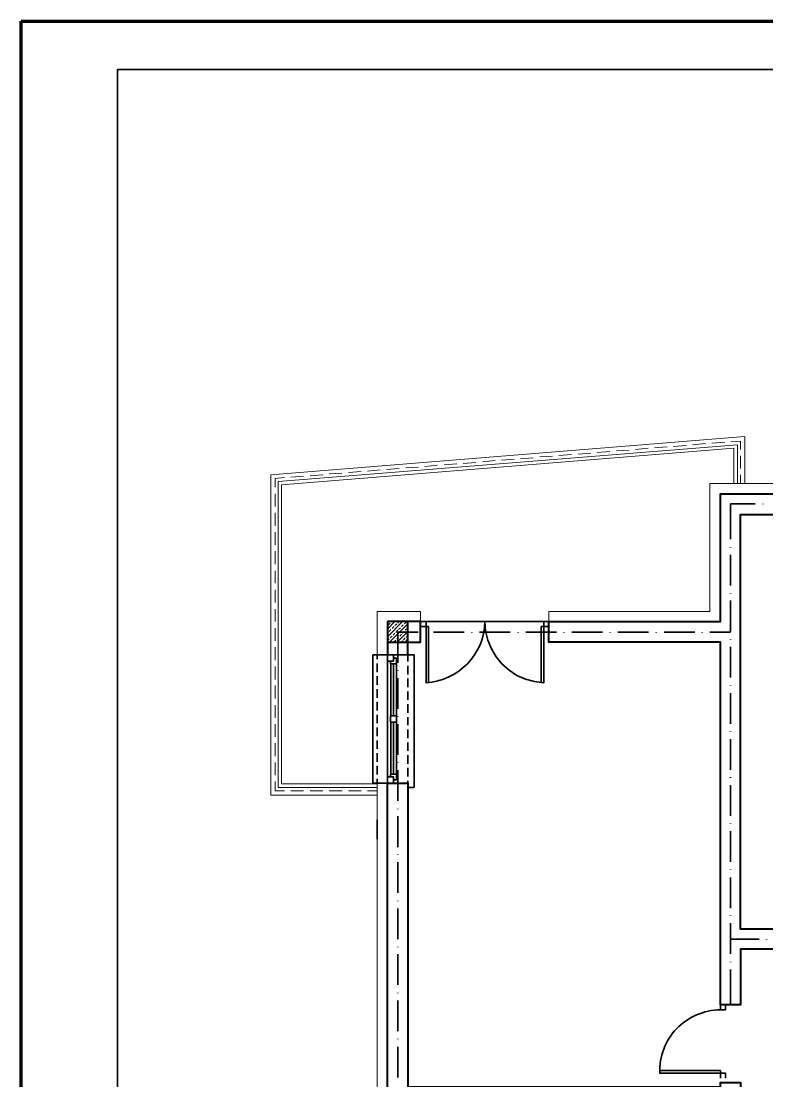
# Model space of a CAD drawing. Header units: millimetres. Extents: x 135 to 13042, y 991 to 8969.
# Drawn here: x 7442 to 8216, y 6784 to 7884 of the extents above; entities that cross this region are included whole.
import ezdxf

# ---------------------------------------------------------------- set-up
doc = ezdxf.new("R2010")
doc.units = ezdxf.units.MM

msp = doc.modelspace()

# ---------------------------------------------------------------- linework, layer by layer
at = {"linetype": 'ByBlock', "lineweight": 70}
msp.add_lwpolyline([(7442.4, 7883.7), (13042.4, 7883.7), (13042.4, 5783.7), (7442.4, 5783.7)], close=True, dxfattribs=at)
at = {"linetype": 'ByBlock', "lineweight": 35}
msp.add_lwpolyline([(7542.4, 7833.7), (7542.4, 5833.7), (12992.4, 5833.7), (12992.4, 7833.7)], close=True, dxfattribs=at)
at = {"lineweight": 9}
for points in [[(8193.8, 7403.6), (8193.8, 7452.7), (7701.4, 7412.9), (7701.4, 7080.3), (7812, 7080.3)], [(8185.9, 7403.6), (8185.9, 7444), (7709.3, 7405.8), (7709.3, 7088.2), (7812, 7088.2)], [(8182.1, 7403.6), (8182.1, 7440.3), (7712.7, 7402.4), (7712.7, 7092), (7812, 7092)], [(8060.3, 7437.7), (8073.4, 7438.4)], [(8080.2, 7439.2), (8093.3, 7440.3)], [(8100, 7440.7), (8113.1, 7441.8)], [(8119.5, 7442.2), (8133, 7443.3)], [(8139.4, 7444), (8152.9, 7445.2)], [(8159.3, 7445.5), (8172.8, 7446.7)], [(8179.1, 7447), (8189.3, 7447.8), (8189.3, 7439.2)], [(7921.2, 7426.4), (7934.3, 7427.5)], [(7941, 7427.9), (7954.2, 7429.1)], [(7960.9, 7429.4), (7974, 7430.5)], [(7980.8, 7431.3), (7993.9, 7432.1)], [(8000.7, 7432.8), (8013.8, 7433.9)], [(8020.5, 7434.3), (8033.7, 7435.4)], [(8040.4, 7435.8), (8053.5, 7436.9)], [(8189.3, 7432.4), (8189.3, 7419.3)], [(7782.1, 7415.2), (7795.2, 7416.3)], [(7801.9, 7416.7), (7815, 7417.8)], [(7821.8, 7418.2), (7834.9, 7419.3)], [(7841.7, 7420.1), (7854.8, 7420.8)], [(7861.5, 7421.5), (7874.7, 7422.7)], [(7881.4, 7423.1), (7894.5, 7424.2)], [(7901.3, 7424.5), (7914.4, 7425.7)], [(7715.7, 7409.9), (7705.9, 7408.8), (7705.9, 7399.8)], [(7722.4, 7410.3), (7735.6, 7411.4)], [(7742.3, 7411.8), (7755.4, 7412.9)], [(7762.2, 7413.7), (7775.3, 7414.4)], [(8189.3, 7412.6), (8189.3, 7403.6)], [(7705.9, 7393.1), (7705.9, 7379.9)], [(7990.2, 7260.3), (7990.2, 7270.8), (8157.4, 7270.8), (8157.4, 7403.6), (8245.9, 7403.6)], [(7705.9, 7373.2), (7705.9, 7359.7)], [(7705.9, 7353.3), (7705.9, 7339.8)], [(7705.9, 7333.4), (7705.9, 7319.9)], [(7705.9, 7313.2), (7705.9, 7300.1)], [(7705.9, 7293.3), (7705.9, 7280.2)], [(7705.9, 7273.4), (7705.9, 7260.3)], [(7857, 7260.3), (7857, 7270.8), (7812, 7270.8), (7812, 7225.8)], [(7705.9, 7253.6), (7705.9, 7240.4)], [(7705.9, 7233.7), (7705.9, 7220.2)], [(7705.9, 7213.8), (7705.9, 7200.3)], [(7705.9, 7193.9), (7705.9, 7180.4)], [(7705.9, 7173.7), (7705.9, 7160.6)], [(7705.9, 7153.8), (7705.9, 7140.7)], [(7705.9, 7134), (7705.9, 7120.8)], [(7705.9, 7114.1), (7705.9, 7101)], [(7705.9, 7094.2), (7705.9, 7084.8), (7715.7, 7084.8)], [(7918.2, 6431.3), (7812, 6431.3), (7812, 7092.7), (7822.5, 7092.7)], [(7735.6, 7084.8), (7722.4, 7084.8)], [(7755.4, 7084.8), (7742.3, 7084.8)], [(7775.7, 7084.8), (7762.2, 7084.8)], [(7795.5, 7084.8), (7782.1, 7084.8)], [(7812, 7084.8), (7801.9, 7084.8)]]:
    msp.add_lwpolyline(points, dxfattribs=at)
at = {"lineweight": 40}
for points in [[(8513.6, 6884.6), (8513.6, 6920.2), (8189.3, 6920.2), (8189.3, 6862.5), (8168.3, 6862.5), (8168.3, 7238.9), (7990.2, 7238.9), (7990.2, 7260.3), (8168.3, 7260.3), (8168.3, 7393.1), (8245.9, 7393.1)], [(8424, 6941.2), (8189.3, 6941.2), (8189.3, 7371.7), (8245.9, 7371.7), (8245.9, 7403.6)], [(7843.9, 7225.8), (7843.9, 7238.9), (7857, 7238.9), (7857, 7260.3), (7843.9, 7260.3)], [(7822.5, 7238.9), (7822.5, 7225.8)], [(7918.2, 6441.8), (7822.5, 6441.8), (7822.5, 7092.7), (7843.9, 7092.7), (7843.9, 6777.4), (8168.3, 6777.4), (8168.3, 6781.9), (8189.3, 6781.9), (8189.3, 6717.4), (8168.3, 6717.4), (8168.3, 6770.6), (7843.9, 6770.6), (7843.9, 6463.1), (7918.2, 6463.1), (7918.2, 6431.3)]]:
    msp.add_lwpolyline(points, dxfattribs=at)
at = {"lineweight": 35}
for points in [[(8178.8, 7345.8), (8178.8, 7382.6), (8204.3, 7382.6)], [(8212.5, 7382.6), (8212.5, 7382.2)], [(8178.8, 7337.6), (8178.8, 7337.2)], [(8178.8, 7297.8), (8178.8, 7329.7)], [(8189.3, 7300.1), (8189.3, 7319.6)], [(8178.8, 7289.9), (8178.8, 7289.6)], [(8178.8, 7250.2), (8178.8, 7282.1)], [(7865.3, 7196.9), (7865.3, 7255.1), (7857, 7255.1)], [(7862.7, 7260.3), (7984.9, 7260.3)], [(7990.2, 7255.1), (7982.3, 7255.1), (7982.3, 7196.9)], [(7833.4, 7217.6), (7833.4, 7249.4), (7854.4, 7249.4)], [(7862.7, 7249.4), (7862.7, 7249.1)], [(7902.4, 7249.4), (7870.5, 7249.4)], [(7910.3, 7249.4), (7910.3, 7249.1)], [(7950, 7249.4), (7918.2, 7249.4)], [(7958.3, 7249.4), (7958.3, 7249.1)], [(7998, 7249.4), (7966.2, 7249.4)], [(8005.9, 7249.4), (8005.9, 7249.1)], [(8046, 7249.4), (8014.2, 7249.4)], [(8053.9, 7249.4), (8053.9, 7249.1)], [(8093.6, 7249.4), (8061.8, 7249.4)], [(8101.5, 7249.4), (8101.5, 7249.1)], [(8141.6, 7249.4), (8109.8, 7249.4)], [(8149.5, 7249.4), (8149.5, 7249.1)], [(8178.8, 7249.4), (8157.4, 7249.4)], [(8178.8, 7241.9), (8178.8, 7241.6)], [(8178.8, 7202.2), (8178.8, 7234.1)], [(7843.9, 7219.1), (7843.9, 7225.8), (7807.5, 7225.8), (7807.5, 7092.7), (7843.9, 7092.7), (7809.4, 7092.7)], [(7809.4, 7225.8), (7850.3, 7225.8), (7850.3, 7088.2), (7843.9, 7088.2), (7843.9, 7095)], [(7812, 7225.8), (7812, 7221.3)], [(7822.5, 7099.1), (7822.5, 7219.4)], [(7825.9, 7219.4), (7825.9, 7216.4), (7831.9, 7216.4), (7831.9, 7222.4), (7828.9, 7222.4)], [(7812, 7216.8), (7812, 7207.8)], [(7826.3, 7162.4), (7826.3, 7216.4)], [(7828.9, 7162.4), (7828.9, 7216.4)], [(7831.9, 7162.4), (7831.9, 7216.4)], [(7833.4, 7209.7), (7833.4, 7209.3)], [(7843.9, 7205.6), (7843.9, 7214.6)], [(7812, 7203.7), (7812, 7194.7)], [(7833.4, 7169.9), (7833.4, 7201.8)], [(7843.9, 7192.4), (7843.9, 7201.4)], [(7812, 7190.2), (7812, 7181.2)], [(7843.9, 7179.3), (7843.9, 7187.9)], [(8178.8, 7194.3), (8178.8, 7193.9)], [(8178.8, 7154.2), (8178.8, 7186.1)], [(7812, 7177.1), (7812, 7168.1)], [(7843.9, 7165.8), (7843.9, 7174.8)], [(7812, 7163.6), (7812, 7154.9)], [(7833.4, 7162.1), (7833.4, 7161.7)], [(7825.9, 7099.1), (7825.9, 7102.1), (7831.9, 7102.1), (7831.9, 7156.1)], [(7826.3, 7102.1), (7826.3, 7156.1)], [(7828.9, 7102.1), (7828.9, 7156.1)], [(7833.4, 7122), (7833.4, 7153.8)], [(7843.9, 7152.7), (7843.9, 7161.3)], [(7812, 7150.5), (7812, 7141.4)], [(7843.9, 7139.2), (7843.9, 7148.2)], [(8178.8, 7146.3), (8178.8, 7145.9)], [(7812, 7136.9), (7812, 7128.3)], [(7843.9, 7126.1), (7843.9, 7134.7)], [(8178.8, 7106.6), (8178.8, 7138.4)], [(7812, 7123.8), (7812, 7114.8)], [(7843.9, 7112.6), (7843.9, 7121.6)], [(7812, 7110.7), (7812, 7101.7)], [(7833.4, 7114.1), (7833.4, 7113.7)], [(7843.9, 7099.5), (7843.9, 7108.5)], [(7812, 7097.2), (7812, 7092.7)], [(7831.9, 7102.1), (7831.9, 7096.1), (7828.9, 7096.1)], [(7833.4, 7074.3), (7833.4, 7106.2)], [(8178.8, 7098.7), (8178.8, 7098.3)], [(8178.8, 7058.6), (8178.8, 7090.5)], [(7833.4, 7066.1), (7833.4, 7065.7)], [(7812, 7054.5), (7812, 7034.6)], [(7833.4, 7026.3), (7833.4, 7058.2)], [(8178.8, 7050.7), (8178.8, 7050.3)], [(8178.8, 7011), (8178.8, 7042.8)], [(7833.4, 7018.5), (7833.4, 7018.1)], [(7833.4, 6978.7), (7833.4, 7010.6)], [(8178.8, 7003.1), (8178.8, 7002.7)], [(8178.8, 6963), (8178.8, 6994.8)], [(8189.3, 6964.8), (8189.3, 6984.7)], [(7833.4, 6970.5), (7833.4, 6970.1)], [(7833.4, 6930.7), (7833.4, 6962.6)], [(8178.8, 6955.1), (8178.8, 6954.7)], [(8178.8, 6915.3), (8178.8, 6947.2)], [(7833.4, 6922.8), (7833.4, 6922.5)], [(8208.4, 6930.7), (8178.8, 6930.7)], [(8216.3, 6930.7), (8216.3, 6930.3)], [(7833.4, 6883.1), (7833.4, 6915)], [(8178.8, 6907.1), (8178.8, 6906.7)], [(8178.8, 6862.5), (8178.8, 6899.2)], [(8189.3, 6877.1), (8189.3, 6897)], [(7833.4, 6874.8), (7833.4, 6874.5)], [(7833.4, 6835.1), (7833.4, 6867)], [(7833.4, 6827.2), (7833.4, 6826.9)], [(7833.4, 6787.1), (7833.4, 6819)], [(8105.3, 6794.2), (8168.3, 6794.2), (8168.3, 6786.4)]]:
    msp.add_lwpolyline(points, dxfattribs=at)
at = {"lineweight": 40}
msp.add_lwpolyline([(7822.5, 7260.3), (7822.5, 7238.9), (7843.9, 7238.9), (7843.9, 7260.3)], close=True, dxfattribs=at)
at = {"lineweight": 5}
for points in [[(7822.5, 7259.9), (7822.9, 7260.3)], [(7822.5, 7252.4), (7830.4, 7260.3)], [(7822.5, 7244.6), (7838.3, 7260.3)], [(7823.7, 7256.9), (7825.5, 7258.8)], [(7824.4, 7250.2), (7826.3, 7252.1)], [(7824.8, 7238.9), (7843.9, 7258.1)], [(7826.3, 7259.9), (7826.7, 7260.3)], [(7827.4, 7253.2), (7829.3, 7255.1)], [(7830.4, 7256.2), (7832.3, 7258.1)], [(7831.2, 7249.1), (7833.4, 7251.3)], [(7832.7, 7238.9), (7843.9, 7250.2)], [(7833.4, 7258.8), (7834.5, 7260.3)], [(7834.2, 7252.1), (7836, 7253.9)], [(7837.2, 7255.1), (7839, 7256.9)], [(7838.3, 7248.3), (7840.2, 7250.2)], [(7840.2, 7258.1), (7842, 7259.9)], [(7840.9, 7251.3), (7843.2, 7253.2)], [(7822.5, 7248.3), (7823.7, 7249.1)], [(7822.5, 7240.4), (7824.4, 7242.3)], [(7825.5, 7243.4), (7827.4, 7245.3)], [(7828.5, 7246.4), (7830.4, 7248.3)], [(7829.3, 7239.3), (7831.2, 7241.2)], [(7832.3, 7242.3), (7834.2, 7244.2)], [(7835.3, 7245.3), (7837.2, 7247.2)], [(7836.8, 7238.9), (7838.3, 7240.4)], [(7839, 7241.2), (7840.9, 7243.4)], [(7840.5, 7238.9), (7843.9, 7242.3)], [(7842, 7244.2), (7843.9, 7246.1)]]:
    msp.add_lwpolyline(points, dxfattribs=at)
at = {"lineweight": 35}
for points in [[(7990.2, 7260.3), (7984.9, 7260.3), (7984.9, 7255.1), (7984.9, 7196.9), (7975.2, 7198.1), (7965.8, 7200.7), (7956.8, 7204.4), (7948.9, 7210.1), (7941.4, 7216.4), (7935.4, 7223.9), (7930.5, 7232.2), (7926.8, 7241.2), (7924.5, 7250.6), (7923.8, 7260.3, -0.39253), (7862.7, 7196.9), (7862.7, 7255.1), (7862.7, 7260.3), (7857, 7260.3)], [(8168.3, 6857.2, 0.424265), (8105.3, 6791.6), (8168.3, 6791.6), (8173.5, 6791.6), (8173.5, 6786.4)]]:
    msp.add_lwpolyline(points, format="xyb", dxfattribs=at)
for points in [[(7822.5, 7225.8), (7822.5, 7219.4), (7828.9, 7219.4), (7828.9, 7225.8)], [(7825.9, 7162.4), (7831.9, 7162.4), (7831.9, 7159.1), (7831.9, 7156.1), (7825.9, 7156.1), (7825.9, 7159.1)], [(7822.5, 7099.1), (7822.5, 7092.7), (7828.9, 7092.7), (7828.9, 7099.1)], [(8173.5, 6862.5), (8168.3, 6862.5), (8168.3, 6857.2), (8173.5, 6857.2)]]:
    msp.add_lwpolyline(points, close=True, dxfattribs=at)

doc.saveas('drawing.dxf')
